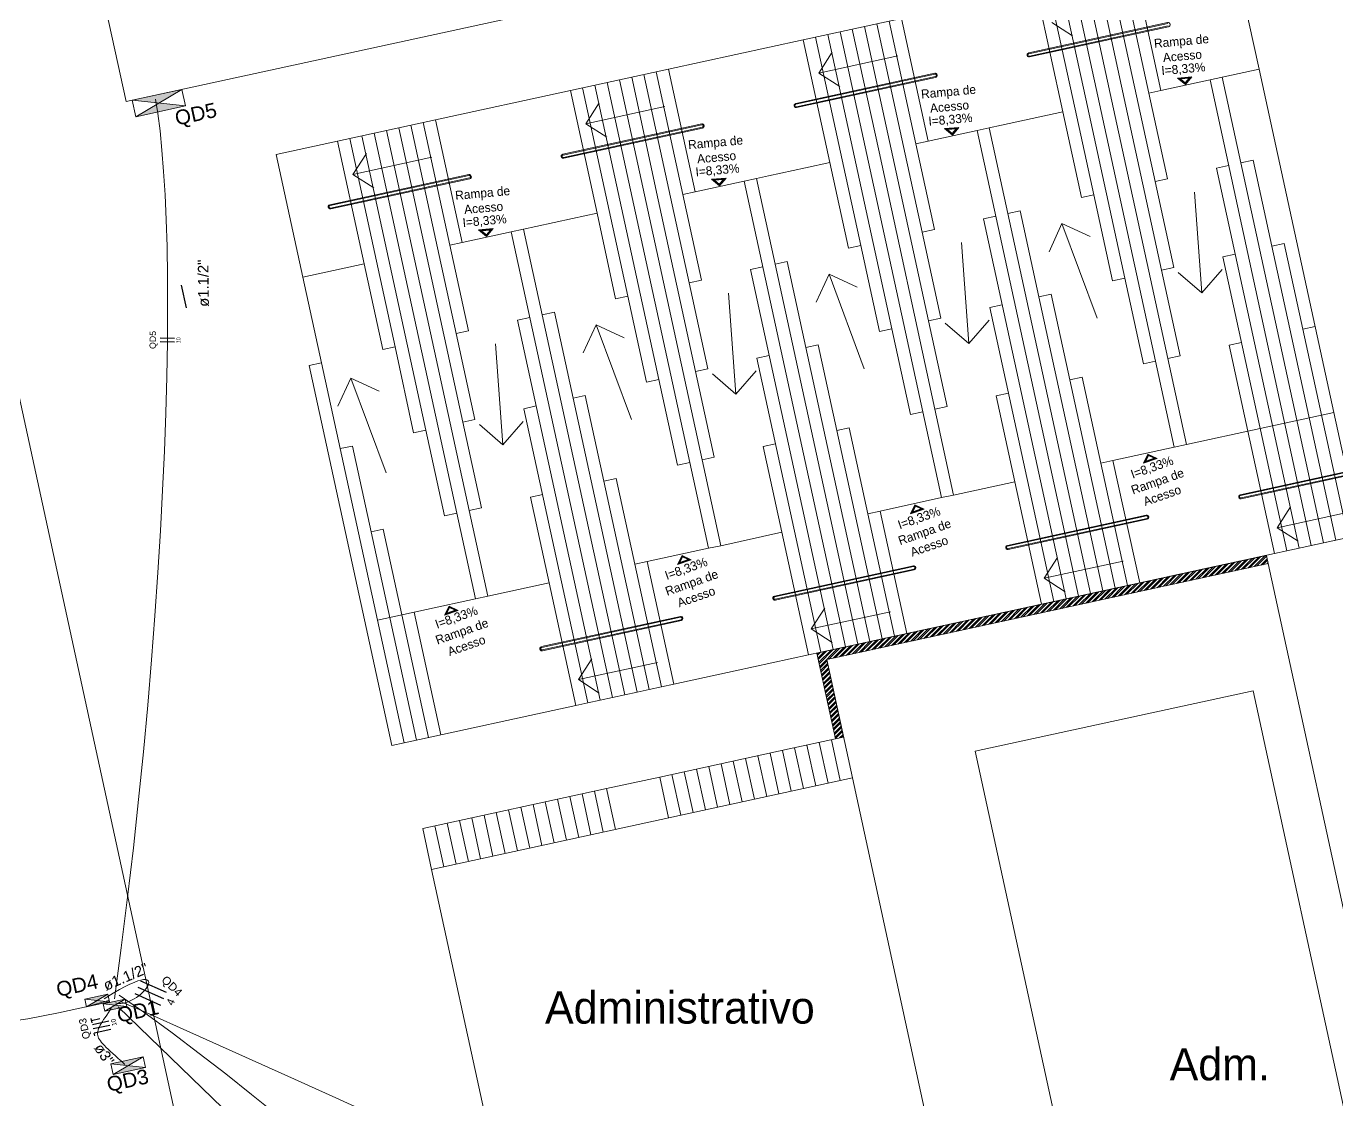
# Model space of a CAD drawing. Header units: millimetres. Extents: x -395 to 1008, y 9 to 692.
# Drawn here: x -319.31 to -287.98, y 50.91 to 76.58 of the extents above; entities that cross this region are included whole.
import ezdxf

# ---------------------------------------------------------------- set-up
doc = ezdxf.new("R2010")
doc.units = ezdxf.units.MM
doc.header["$LTSCALE"] = 0.1
doc.header["$MEASUREMENT"] = 0
doc.layers.get('0').update_dxf_attribs({"color": 5})
for name, color, linetype, lineweight in [('.10 ultra fina', 240, 'Continuous', 5), ('.15', 150, 'Continuous', 15), ('.20', 130, 'Continuous', 5), ('.25', 70, 'Continuous', 5), ('.40 Interno parede', 27, 'Continuous', 5)]:
    doc.layers.add(name, color=color, linetype=linetype, lineweight=lineweight)
doc.styles.add('Arial', font='arial.ttf')
doc.styles.add('Texto Wilian', font='himalaya.ttf')

# ---------------------------------------------------------------- blocks, each defined once
blk = doc.blocks.new('etwew')
at = {"layer": '.10 ultra fina', "lineweight": 5}
h = blk.add_hatch(color=240, dxfattribs=at)
h.dxf.hatch_style = 1
h.paths.add_polyline_path([(401.414, 135.426), (401.759, 135.457), (401.602, 135.269)])
h.paths.add_polyline_path([(401.483, 135.404), (401.598, 135.308), (401.695, 135.423)], flags=16)
h = blk.add_hatch(color=240, dxfattribs=at)
h.dxf.hatch_style = 1
h.paths.add_polyline_path([(395.844, 134.215), (396.189, 134.246), (396.032, 134.058)])
h.paths.add_polyline_path([(395.913, 134.193), (396.028, 134.097), (396.125, 134.212)], flags=16)
h = blk.add_hatch(color=240, dxfattribs=at)
h.dxf.hatch_style = 1
h.paths.add_polyline_path([(390.274, 133.004), (390.619, 133.035), (390.462, 132.847)])
h.paths.add_polyline_path([(390.343, 132.982), (390.459, 132.886), (390.555, 133.001)], flags=16)
h = blk.add_hatch(color=240, dxfattribs=at)
h.dxf.hatch_style = 1
h.paths.add_polyline_path([(384.704, 131.792), (385.049, 131.824), (384.892, 131.636)])
h.paths.add_polyline_path([(384.773, 131.771), (384.889, 131.674), (384.985, 131.79)], flags=16)
h = blk.add_hatch(color=240, dxfattribs=at)
h.dxf.hatch_style = 1
h.paths.add_polyline_path([(400.601, 126.213), (400.928, 126.328), (400.707, 126.434)])
h.paths.add_polyline_path([(400.655, 126.261), (400.72, 126.397), (400.856, 126.332)], flags=16)
h = blk.add_hatch(color=240, dxfattribs=at)
h.dxf.hatch_style = 1
h.paths.add_polyline_path([(395.031, 125.002), (395.358, 125.117), (395.137, 125.222)])
h.paths.add_polyline_path([(395.085, 125.05), (395.15, 125.186), (395.286, 125.12)], flags=16)
h = blk.add_hatch(color=240, dxfattribs=at)
h.dxf.hatch_style = 1
h.paths.add_polyline_path([(389.461, 123.79), (389.788, 123.905), (389.567, 124.011)])
h.paths.add_polyline_path([(389.515, 123.839), (389.58, 123.974), (389.716, 123.909)], flags=16)
h = blk.add_hatch(color=240, dxfattribs=at)
h.dxf.hatch_style = 1
h.paths.add_polyline_path([(383.891, 122.579), (384.218, 122.694), (383.997, 122.8)])
h.paths.add_polyline_path([(383.945, 122.628), (384.01, 122.763), (384.146, 122.698)], flags=16)
at = {"layer": '.10 ultra fina', "color": 240, "lineweight": 5}
for p, q in [((376.274, 134.865), (370.473, 161.542)), ((379.549, 100.978), (369.114, 148.966)), ((402.727, 138.57), (403.364, 135.639)), ((399.795, 137.933), (400.433, 135.001)), ((400.089, 137.997), (400.726, 135.065)), ((400.382, 138.06), (401.019, 135.129)), ((389.856, 137.818), (376.274, 134.865)), ((398.33, 137.614), (398.967, 134.683)), ((398.623, 137.678), (399.26, 134.746)), ((398.916, 137.742), (399.553, 134.81)), ((399.209, 137.805), (399.847, 134.874)), ((399.502, 137.869), (400.14, 134.938)), ((398.037, 137.55), (398.674, 134.619)), ((392.467, 136.339), (394.812, 136.849)), ((393.932, 136.658), (394.57, 133.726)), ((394.226, 136.722), (394.863, 133.79)), ((394.519, 136.785), (395.156, 133.854)), ((394.812, 136.849), (395.449, 133.918)), ((401.178, 136.75), (397.856, 136.027)), ((401.183, 136.73), (397.86, 136.008)), ((397.873, 135.949), (401.195, 136.671)), ((397.877, 135.929), (401.2, 136.652)), ((398.408, 136.754), (398.907, 136.433)), ((389.242, 135.638), (392.467, 136.339)), ((392.467, 136.339), (393.104, 133.408)), ((392.76, 136.403), (393.397, 133.471)), ((393.053, 136.467), (393.69, 133.535)), ((393.346, 136.53), (393.984, 133.599)), ((393.639, 136.594), (394.277, 133.663)), ((392.838, 135.543), (393.159, 136.042)), ((394.728, 135.954), (392.838, 135.543)), ((386.897, 135.128), (389.242, 135.638)), ((388.069, 135.383), (388.707, 132.452)), ((388.363, 135.447), (389, 132.515)), ((388.656, 135.511), (389.293, 132.579)), ((388.949, 135.574), (389.586, 132.643)), ((389.242, 135.638), (389.879, 132.707)), ((395.609, 135.539), (392.286, 134.816)), ((395.613, 135.519), (392.29, 134.797)), ((392.303, 134.738), (395.626, 135.46)), ((392.307, 134.718), (395.63, 135.441)), ((392.838, 135.543), (393.337, 135.222)), ((403.364, 135.639), (401.019, 135.129)), ((401.414, 135.426), (401.759, 135.457)), ((401.602, 135.269), (401.414, 135.426)), ((401.483, 135.404), (401.695, 135.423)), ((401.598, 135.308), (401.483, 135.404)), ((401.695, 135.423), (401.598, 135.308)), ((401.759, 135.457), (401.602, 135.269)), ((402.192, 135.384), (402.485, 135.447)), ((404.614, 124.244), (402.192, 135.384)), ((402.931, 133.395), (402.485, 135.447)), ((405.149, 127.431), (403.364, 135.639)), ((383.672, 134.427), (386.897, 135.128)), ((386.897, 135.128), (387.534, 132.197)), ((387.19, 135.192), (387.827, 132.26)), ((387.483, 135.256), (388.121, 132.324)), ((387.776, 135.319), (388.414, 132.388)), ((400.726, 135.065), (401.019, 135.129)), ((387.268, 134.332), (387.589, 134.831)), ((400.892, 128.654), (399.553, 134.81)), ((401.185, 128.718), (399.847, 134.874)), ((401.032, 130.833), (400.14, 134.938)), ((400.879, 132.949), (400.433, 135.001)), ((401.172, 133.013), (400.726, 135.065)), ((389.158, 134.743), (387.268, 134.332)), ((397.208, 134.3), (398.674, 134.619)), ((399.12, 132.567), (398.674, 134.619)), ((399.413, 132.631), (398.967, 134.683)), ((400.153, 130.642), (399.26, 134.746)), ((381.327, 133.917), (383.672, 134.427)), ((382.5, 134.172), (383.137, 131.24)), ((382.793, 134.236), (383.43, 131.304)), ((383.086, 134.299), (383.723, 131.368)), ((383.379, 134.363), (384.016, 131.432)), ((383.672, 134.427), (384.31, 131.495)), ((390.039, 134.327), (386.716, 133.605)), ((390.043, 134.308), (386.721, 133.585)), ((386.733, 133.527), (390.056, 134.249)), ((386.738, 133.507), (390.06, 134.23)), ((387.268, 134.332), (387.767, 134.011)), ((396.622, 134.173), (395.449, 133.918)), ((395.844, 134.215), (396.189, 134.246)), ((396.032, 134.058), (395.844, 134.215)), ((395.913, 134.193), (396.125, 134.212)), ((396.028, 134.097), (395.913, 134.193)), ((396.125, 134.212), (396.028, 134.097)), ((396.189, 134.246), (396.032, 134.058)), ((396.622, 134.173), (396.915, 134.236)), ((399.044, 123.033), (396.622, 134.173)), ((396.915, 134.236), (397.208, 134.3)), ((397.361, 132.184), (396.915, 134.236)), ((379.861, 133.598), (381.327, 133.917)), ((381.327, 133.917), (381.964, 130.985)), ((381.62, 133.981), (382.258, 131.049)), ((381.913, 134.044), (382.551, 131.113)), ((382.206, 134.108), (382.844, 131.177)), ((395.156, 133.854), (395.449, 133.918)), ((395.602, 131.802), (395.156, 133.854)), ((379.861, 133.598), (380.499, 130.667)), ((381.698, 133.121), (382.019, 133.62)), ((383.588, 133.532), (381.698, 133.121)), ((394.583, 129.431), (393.69, 133.535)), ((395.322, 127.443), (393.984, 133.599)), ((395.615, 127.507), (394.277, 133.663)), ((395.462, 129.622), (394.57, 133.726)), ((395.309, 131.738), (394.863, 133.79)), ((391.638, 133.089), (392.518, 133.28)), ((392.518, 133.28), (393.104, 133.408)), ((393.55, 131.356), (393.104, 133.408)), ((393.843, 131.419), (393.397, 133.471)), ((402.345, 133.268), (402.638, 133.332)), ((404.321, 124.18), (402.345, 133.268)), ((403.224, 133.459), (402.931, 133.395)), ((404.907, 124.308), (402.931, 133.395)), ((403.67, 131.407), (403.224, 133.459)), ((384.469, 133.116), (381.147, 132.394)), ((384.473, 133.097), (381.151, 132.374)), ((381.164, 132.316), (384.486, 133.038)), ((381.168, 132.296), (384.49, 133.019)), ((381.698, 133.121), (382.197, 132.8)), ((391.052, 132.962), (389.879, 132.707)), ((390.274, 133.004), (390.619, 133.035)), ((390.462, 132.847), (390.274, 133.004)), ((390.343, 132.982), (390.555, 133.001)), ((390.459, 132.886), (390.343, 132.982)), ((390.555, 133.001), (390.459, 132.886)), ((390.619, 133.035), (390.462, 132.847)), ((391.052, 132.962), (391.345, 133.025)), ((393.474, 121.822), (391.052, 132.962)), ((391.345, 133.025), (391.638, 133.089)), ((391.791, 130.973), (391.345, 133.025)), ((400.879, 132.949), (401.172, 133.013)), ((401.325, 130.897), (400.879, 132.949)), ((389.739, 130.527), (389.293, 132.579)), ((389.586, 132.643), (389.879, 132.707)), ((390.033, 130.591), (389.586, 132.643)), ((399.12, 132.567), (399.413, 132.631)), ((399.86, 130.578), (399.413, 132.631)), ((401.819, 132.7), (401.993, 130.289)), ((388.274, 130.208), (387.827, 132.26)), ((389.013, 128.22), (388.121, 132.324)), ((389.752, 126.232), (388.414, 132.388)), ((390.045, 126.295), (388.707, 132.452)), ((389.892, 128.411), (389, 132.515)), ((397.654, 132.248), (397.361, 132.184)), ((398.101, 130.196), (397.654, 132.248)), ((386.069, 131.878), (386.948, 132.069)), ((386.948, 132.069), (387.534, 132.197)), ((387.98, 130.145), (387.534, 132.197)), ((396.775, 132.057), (397.068, 132.121)), ((398.751, 122.969), (396.775, 132.057)), ((399.337, 123.097), (397.361, 132.184)), ((398.652, 131.947), (398.343, 131.273)), ((399.495, 129.681), (398.652, 131.947)), ((398.652, 131.947), (399.326, 131.638)), ((384.31, 131.495), (385.482, 131.75)), ((384.704, 131.792), (385.049, 131.824)), ((384.892, 131.636), (384.704, 131.792)), ((384.773, 131.771), (384.985, 131.79)), ((384.889, 131.674), (384.773, 131.771)), ((384.985, 131.79), (384.889, 131.674)), ((385.049, 131.824), (384.892, 131.636)), ((385.482, 131.75), (385.775, 131.814)), ((387.904, 120.611), (385.482, 131.75)), ((385.775, 131.814), (386.069, 131.878)), ((386.222, 129.762), (385.775, 131.814)), ((395.309, 131.738), (395.602, 131.802)), ((395.755, 129.686), (395.309, 131.738)), ((384.17, 129.316), (383.723, 131.368)), ((384.016, 131.432), (384.31, 131.495)), ((384.463, 129.38), (384.016, 131.432)), ((393.55, 131.356), (393.843, 131.419)), ((394.29, 129.367), (393.843, 131.419)), ((396.249, 131.489), (396.423, 129.078)), ((403.67, 131.407), (403.964, 131.471)), ((405.2, 124.372), (403.67, 131.407)), ((404.41, 129.419), (403.964, 131.471)), ((382.704, 128.997), (382.258, 131.049)), ((383.443, 127.009), (382.551, 131.113)), ((384.182, 125.021), (382.844, 131.177)), ((384.476, 125.084), (383.137, 131.24)), ((384.323, 127.2), (383.43, 131.304)), ((392.085, 131.037), (391.791, 130.973)), ((392.531, 128.985), (392.085, 131.037)), ((402.498, 131.152), (402.791, 131.216)), ((404.028, 124.117), (402.498, 131.152)), ((380.499, 130.667), (381.964, 130.985)), ((382.411, 128.933), (381.964, 130.985)), ((391.205, 130.846), (391.498, 130.909)), ((393.181, 121.758), (391.205, 130.846)), ((393.767, 121.886), (391.791, 130.973)), ((393.082, 130.736), (392.773, 130.062)), ((393.925, 128.47), (393.082, 130.736)), ((393.082, 130.736), (393.756, 130.427)), ((401.032, 130.833), (401.325, 130.897)), ((401.478, 128.781), (401.032, 130.833)), ((401.993, 130.289), (401.432, 130.774)), ((401.993, 130.289), (402.479, 130.85)), ((380.945, 128.615), (380.499, 130.667)), ((389.739, 130.527), (390.033, 130.591)), ((390.186, 128.475), (389.739, 130.527)), ((399.86, 130.578), (400.153, 130.642)), ((400.599, 128.59), (400.153, 130.642)), ((387.98, 130.145), (388.274, 130.208)), ((388.72, 128.156), (388.274, 130.208)), ((390.679, 130.278), (390.854, 127.866)), ((398.101, 130.196), (398.394, 130.26)), ((399.63, 123.16), (398.101, 130.196)), ((398.84, 128.208), (398.394, 130.26)), ((386.515, 129.826), (386.222, 129.762)), ((388.198, 120.674), (386.222, 129.762)), ((386.961, 127.774), (386.515, 129.826)), ((396.928, 129.941), (397.221, 130.005)), ((398.458, 122.905), (396.928, 129.941)), ((385.635, 129.635), (385.928, 129.698)), ((387.611, 120.547), (385.635, 129.635)), ((387.512, 129.525), (387.203, 128.851)), ((388.355, 127.259), (387.512, 129.525)), ((387.512, 129.525), (388.187, 129.216)), ((394.29, 129.367), (394.583, 129.431)), ((395.029, 127.379), (394.583, 129.431)), ((395.462, 129.622), (395.755, 129.686)), ((395.908, 127.57), (395.462, 129.622)), ((396.423, 129.078), (395.863, 129.563)), ((396.423, 129.078), (396.909, 129.639)), ((404.41, 129.419), (404.703, 129.483)), ((384.463, 129.38), (384.17, 129.316)), ((384.616, 127.264), (384.17, 129.316)), ((405.493, 124.435), (404.41, 129.419)), ((382.411, 128.933), (382.704, 128.997)), ((383.15, 126.945), (382.704, 128.997)), ((385.109, 129.067), (385.284, 126.655)), ((392.531, 128.985), (392.824, 129.049)), ((394.061, 121.949), (392.531, 128.985)), ((393.27, 126.997), (392.824, 129.049)), ((402.651, 129.036), (402.944, 129.1)), ((403.097, 126.984), (402.651, 129.036)), ((380.945, 128.615), (380.652, 128.551)), ((380.652, 128.551), (382.628, 119.463)), ((381.391, 126.563), (380.945, 128.615)), ((391.358, 128.73), (391.651, 128.794)), ((392.888, 121.694), (391.358, 128.73)), ((400.599, 128.59), (400.892, 128.654)), ((401.338, 126.602), (400.892, 128.654)), ((401.185, 128.718), (401.478, 128.781)), ((401.631, 126.666), (401.185, 128.718)), ((381.649, 128.25), (381.34, 127.576)), ((382.492, 125.984), (381.649, 128.25)), ((381.649, 128.25), (382.324, 127.941)), ((388.72, 128.156), (389.013, 128.22)), ((389.459, 126.168), (389.013, 128.22)), ((389.892, 128.411), (390.186, 128.475)), ((390.339, 126.359), (389.892, 128.411)), ((390.854, 127.866), (390.293, 128.352)), ((390.854, 127.866), (391.339, 128.427)), ((398.84, 128.208), (399.133, 128.271)), ((399.924, 123.224), (398.84, 128.208)), ((399.579, 126.219), (399.133, 128.271)), ((397.081, 127.825), (397.374, 127.889)), ((385.788, 127.519), (386.081, 127.583)), ((386.961, 127.774), (387.254, 127.838)), ((388.491, 120.738), (386.961, 127.774)), ((387.7, 125.785), (387.254, 127.838)), ((395.615, 127.507), (395.908, 127.57)), ((397.527, 125.773), (397.081, 127.825)), ((384.616, 127.264), (384.323, 127.2)), ((387.318, 120.483), (385.788, 127.519)), ((395.029, 127.379), (395.322, 127.443)), ((395.768, 125.391), (395.322, 127.443)), ((396.062, 125.454), (395.615, 127.507)), ((405.149, 127.431), (401.631, 126.666)), ((405.787, 124.499), (405.149, 127.431)), ((383.15, 126.945), (383.443, 127.009)), ((383.889, 124.957), (383.443, 127.009)), ((384.769, 125.148), (384.323, 127.2)), ((385.284, 126.655), (384.723, 127.141)), ((385.284, 126.655), (385.769, 127.216)), ((393.27, 126.997), (393.563, 127.06)), ((394.354, 122.013), (393.27, 126.997)), ((394.009, 125.008), (393.563, 127.06)), ((403.735, 124.053), (403.097, 126.984)), ((381.391, 126.563), (381.684, 126.626)), ((382.13, 124.574), (381.684, 126.626)), ((391.511, 126.614), (391.804, 126.678)), ((391.957, 124.562), (391.511, 126.614)), ((401.631, 126.666), (401.338, 126.602)), ((382.921, 119.527), (381.391, 126.563)), ((390.045, 126.295), (390.339, 126.359)), ((390.492, 124.243), (390.045, 126.295)), ((399.872, 126.283), (401.338, 126.602)), ((400.707, 126.434), (400.601, 126.213)), ((400.601, 126.213), (400.928, 126.328)), ((400.72, 126.397), (400.655, 126.261)), ((400.655, 126.261), (400.856, 126.332)), ((400.928, 126.328), (400.707, 126.434)), ((400.856, 126.332), (400.72, 126.397)), ((389.459, 126.168), (389.752, 126.232)), ((390.199, 124.18), (389.752, 126.232)), ((399.872, 126.283), (399.579, 126.219)), ((400.217, 123.288), (399.579, 126.219)), ((399.872, 126.283), (400.51, 123.352)), ((405.869, 126.104), (402.917, 125.461)), ((405.873, 126.085), (402.921, 125.442)), ((402.934, 125.383), (405.886, 126.026)), ((402.938, 125.363), (405.89, 126.006)), ((387.7, 125.785), (387.993, 125.849)), ((388.784, 120.802), (387.7, 125.785)), ((388.44, 123.797), (387.993, 125.849)), ((397.527, 125.773), (396.062, 125.454)), ((398.165, 122.842), (397.527, 125.773)), ((385.941, 125.403), (386.235, 125.467)), ((386.388, 123.351), (385.941, 125.403)), ((394.303, 125.072), (395.768, 125.391)), ((396.062, 125.454), (395.768, 125.391)), ((384.769, 125.148), (384.476, 125.084)), ((384.922, 123.032), (384.476, 125.084)), ((394.303, 125.072), (394.009, 125.008)), ((394.94, 122.141), (394.303, 125.072)), ((395.137, 125.222), (395.031, 125.002)), ((395.031, 125.002), (395.358, 125.117)), ((395.15, 125.186), (395.085, 125.05)), ((395.085, 125.05), (395.286, 125.12)), ((395.358, 125.117), (395.137, 125.222)), ((395.286, 125.12), (395.15, 125.186)), ((403.798, 124.673), (404.118, 125.173)), ((405.688, 125.085), (403.798, 124.673)), ((383.889, 124.957), (384.182, 125.021)), ((384.629, 122.969), (384.182, 125.021)), ((394.647, 122.077), (394.009, 125.008)), ((400.669, 124.973), (397.347, 124.25)), ((400.673, 124.953), (397.351, 124.231)), ((397.364, 124.172), (400.686, 124.894)), ((397.368, 124.152), (400.69, 124.875)), ((382.13, 124.574), (382.424, 124.638)), ((383.214, 119.591), (382.13, 124.574)), ((382.87, 122.586), (382.424, 124.638)), ((391.957, 124.562), (390.492, 124.243)), ((392.595, 121.631), (391.957, 124.562)), ((405.787, 124.499), (401.976, 123.67)), ((403.798, 124.673), (404.297, 124.353)), ((405.493, 124.435), (405.2, 124.372)), ((388.733, 123.861), (390.199, 124.18)), ((390.492, 124.243), (390.199, 124.18)), ((404.028, 124.117), (403.735, 124.053)), ((404.321, 124.18), (404.028, 124.117)), ((404.614, 124.244), (404.321, 124.18)), ((404.907, 124.308), (404.614, 124.244)), ((405.2, 124.372), (404.907, 124.308)), ((388.733, 123.861), (388.44, 123.797)), ((389.077, 120.866), (388.44, 123.797)), ((388.733, 123.861), (389.37, 120.929)), ((389.567, 124.011), (389.461, 123.79)), ((389.461, 123.79), (389.788, 123.905)), ((389.58, 123.974), (389.515, 123.839)), ((389.515, 123.839), (389.716, 123.909)), ((389.788, 123.905), (389.567, 124.011)), ((389.716, 123.909), (389.58, 123.974)), ((392.79, 121.673), (403.539, 124.01)), ((403.582, 123.815), (393.028, 121.52)), ((403.582, 123.815), (393.028, 121.52)), ((398.228, 123.462), (398.549, 123.961)), ((400.118, 123.873), (398.228, 123.462)), ((402.319, 123.54), (402.581, 123.802)), ((402.371, 123.552), (402.633, 123.813)), ((402.474, 123.574), (402.736, 123.836)), ((402.526, 123.585), (402.787, 123.847)), ((402.629, 123.608), (402.891, 123.869)), ((402.681, 123.619), (402.942, 123.881)), ((402.784, 123.641), (403.046, 123.903)), ((402.836, 123.653), (403.097, 123.914)), ((402.939, 123.675), (403.201, 123.937)), ((402.991, 123.686), (403.252, 123.948)), ((403.094, 123.709), (403.356, 123.97)), ((403.146, 123.72), (403.407, 123.982)), ((403.249, 123.743), (403.51, 124.004)), ((403.301, 123.754), (403.542, 123.996)), ((403.404, 123.776), (403.557, 123.929)), ((403.455, 123.787), (403.564, 123.896)), ((403.539, 124.01), (403.582, 123.815)), ((403.559, 123.81), (403.578, 123.83)), ((408.118, 102.955), (403.582, 123.815)), ((395.099, 123.761), (391.777, 123.039)), ((395.104, 123.742), (391.781, 123.019)), ((391.794, 122.961), (395.116, 123.683)), ((391.798, 122.941), (395.121, 123.664)), ((400.51, 123.352), (401.976, 123.67)), ((400.822, 123.215), (401.083, 123.476)), ((400.925, 123.237), (401.187, 123.499)), ((400.977, 123.248), (401.238, 123.51)), ((401.08, 123.271), (401.342, 123.532)), ((401.132, 123.282), (401.393, 123.544)), ((401.235, 123.305), (401.497, 123.566)), ((401.287, 123.316), (401.548, 123.577)), ((401.39, 123.338), (401.651, 123.6)), ((401.442, 123.35), (401.703, 123.611)), ((401.545, 123.372), (401.806, 123.634)), ((401.596, 123.383), (401.858, 123.645)), ((401.7, 123.406), (401.961, 123.667)), ((401.751, 123.417), (402.013, 123.678)), ((401.855, 123.439), (402.116, 123.701)), ((401.906, 123.451), (402.168, 123.712)), ((402.01, 123.473), (402.271, 123.735)), ((402.061, 123.484), (402.323, 123.746)), ((402.164, 123.507), (402.426, 123.768)), ((402.216, 123.518), (402.478, 123.78)), ((386.388, 123.351), (384.922, 123.032)), ((387.025, 120.419), (386.388, 123.351)), ((398.228, 123.462), (398.727, 123.141)), ((399.63, 123.16), (399.337, 123.097)), ((399.376, 122.9), (399.637, 123.162)), ((399.428, 122.912), (399.689, 123.173)), ((399.531, 122.934), (399.792, 123.196)), ((399.582, 122.945), (399.844, 123.207)), ((399.924, 123.224), (399.63, 123.16)), ((399.686, 122.968), (399.947, 123.229)), ((399.737, 122.979), (399.999, 123.241)), ((399.841, 123.001), (400.102, 123.263)), ((399.892, 123.013), (400.154, 123.274)), ((400.217, 123.288), (399.924, 123.224)), ((399.996, 123.035), (400.257, 123.297)), ((400.047, 123.046), (400.309, 123.308)), ((400.151, 123.069), (400.412, 123.33)), ((400.202, 123.08), (400.464, 123.342)), ((400.51, 123.352), (400.217, 123.288)), ((400.305, 123.103), (400.567, 123.364)), ((400.357, 123.114), (400.619, 123.375)), ((400.46, 123.136), (400.722, 123.398)), ((400.512, 123.147), (400.774, 123.409)), ((400.615, 123.17), (400.877, 123.431)), ((400.667, 123.181), (400.928, 123.443)), ((400.77, 123.204), (401.032, 123.465)), ((382.284, 122.459), (384.629, 122.969)), ((384.922, 123.032), (384.629, 122.969)), ((397.982, 122.597), (398.243, 122.859)), ((398.033, 122.608), (398.295, 122.87)), ((398.137, 122.631), (398.398, 122.892)), ((398.458, 122.905), (398.165, 122.842)), ((398.188, 122.642), (398.45, 122.904)), ((398.291, 122.665), (398.553, 122.926)), ((398.343, 122.676), (398.605, 122.937)), ((398.446, 122.698), (398.708, 122.96)), ((398.751, 122.969), (398.458, 122.905)), ((398.498, 122.71), (398.76, 122.971)), ((398.601, 122.732), (398.863, 122.994)), ((398.653, 122.743), (398.915, 123.005)), ((399.044, 123.033), (398.751, 122.969)), ((398.756, 122.766), (399.018, 123.027)), ((398.808, 122.777), (399.069, 123.038)), ((398.911, 122.799), (399.173, 123.061)), ((398.963, 122.811), (399.224, 123.072)), ((399.337, 123.097), (399.044, 123.033)), ((399.066, 122.833), (399.328, 123.095)), ((399.118, 122.844), (399.379, 123.106)), ((399.221, 122.867), (399.483, 123.128)), ((399.273, 122.878), (399.534, 123.139)), ((383.507, 119.655), (382.87, 122.586)), ((383.8, 119.718), (383.163, 122.65)), ((383.997, 122.8), (383.891, 122.579)), ((383.891, 122.579), (384.218, 122.694)), ((384.01, 122.763), (383.945, 122.628)), ((383.945, 122.628), (384.146, 122.698)), ((384.218, 122.694), (383.997, 122.8)), ((384.146, 122.698), (384.01, 122.763)), ((389.529, 122.55), (386.207, 121.828)), ((392.658, 122.251), (392.979, 122.75)), ((394.548, 122.662), (392.658, 122.251)), ((398.165, 122.842), (396.406, 122.459)), ((396.484, 122.272), (396.746, 122.533)), ((396.587, 122.294), (396.849, 122.556)), ((396.639, 122.305), (396.901, 122.567)), ((396.742, 122.328), (397.004, 122.589)), ((396.794, 122.339), (397.055, 122.601)), ((396.897, 122.361), (397.159, 122.623)), ((396.949, 122.373), (397.21, 122.634)), ((397.052, 122.395), (397.314, 122.657)), ((397.104, 122.406), (397.365, 122.668)), ((397.207, 122.429), (397.469, 122.69)), ((397.259, 122.44), (397.52, 122.702)), ((397.362, 122.462), (397.624, 122.724)), ((397.414, 122.474), (397.675, 122.735)), ((397.517, 122.496), (397.778, 122.758)), ((397.569, 122.507), (397.83, 122.769)), ((397.672, 122.53), (397.933, 122.791)), ((397.723, 122.541), (397.985, 122.803)), ((397.827, 122.564), (398.088, 122.825)), ((397.878, 122.575), (398.14, 122.836)), ((389.534, 122.531), (386.211, 121.808)), ((386.224, 121.75), (389.546, 122.472)), ((386.228, 121.73), (389.551, 122.453)), ((392.658, 122.251), (393.157, 121.93)), ((394.94, 122.141), (396.406, 122.459)), ((395.038, 121.957), (395.3, 122.219)), ((395.09, 121.968), (395.351, 122.23)), ((395.193, 121.991), (395.455, 122.252)), ((395.245, 122.002), (395.506, 122.264)), ((395.348, 122.025), (395.61, 122.286)), ((395.4, 122.036), (395.661, 122.297)), ((395.503, 122.058), (395.764, 122.32)), ((395.555, 122.069), (395.816, 122.331)), ((395.658, 122.092), (395.919, 122.353)), ((395.709, 122.103), (395.971, 122.365)), ((395.813, 122.126), (396.074, 122.387)), ((395.864, 122.137), (396.126, 122.398)), ((395.968, 122.159), (396.229, 122.421)), ((396.019, 122.171), (396.281, 122.432)), ((396.123, 122.193), (396.384, 122.455)), ((396.174, 122.204), (396.436, 122.466)), ((396.278, 122.227), (396.539, 122.488)), ((396.329, 122.238), (396.591, 122.499)), ((396.432, 122.26), (396.694, 122.522)), ((393.644, 121.654), (393.905, 121.916)), ((393.696, 121.665), (393.957, 121.927)), ((394.061, 121.949), (393.767, 121.886)), ((393.799, 121.688), (394.06, 121.949)), ((393.85, 121.699), (394.112, 121.96)), ((393.954, 121.721), (394.215, 121.983)), ((394.005, 121.733), (394.267, 121.994)), ((394.354, 122.013), (394.061, 121.949)), ((394.109, 121.755), (394.37, 122.017)), ((394.16, 121.766), (394.422, 122.028)), ((394.264, 121.789), (394.525, 122.05)), ((394.315, 121.8), (394.577, 122.062)), ((394.647, 122.077), (394.354, 122.013)), ((394.418, 121.822), (394.68, 122.084)), ((394.47, 121.834), (394.732, 122.095)), ((394.573, 121.856), (394.835, 122.118)), ((394.625, 121.867), (394.887, 122.129)), ((394.94, 122.141), (394.647, 122.077)), ((394.728, 121.89), (394.99, 122.151)), ((394.78, 121.901), (395.042, 122.163)), ((394.883, 121.924), (395.145, 122.185)), ((394.935, 121.935), (395.196, 122.196)), ((392.595, 121.631), (390.836, 121.248)), ((392.888, 121.694), (392.595, 121.631)), ((393.236, 119.623), (392.79, 121.673)), ((392.795, 121.653), (392.821, 121.68)), ((392.802, 121.62), (392.873, 121.691)), ((392.816, 121.554), (392.976, 121.713)), ((392.823, 121.521), (393.028, 121.725)), ((392.838, 121.454), (393.131, 121.747)), ((392.845, 121.421), (393.182, 121.758)), ((392.86, 121.355), (393.286, 121.781)), ((393.181, 121.758), (392.888, 121.694)), ((393.076, 121.531), (393.337, 121.792)), ((393.179, 121.553), (393.441, 121.815)), ((393.474, 121.822), (393.181, 121.758)), ((393.231, 121.564), (393.492, 121.826)), ((393.334, 121.587), (393.596, 121.848)), ((393.386, 121.598), (393.647, 121.859)), ((393.767, 121.886), (393.474, 121.822)), ((393.489, 121.62), (393.751, 121.882)), ((393.541, 121.632), (393.802, 121.893)), ((387.088, 121.04), (387.409, 121.539)), ((388.978, 121.451), (387.088, 121.04)), ((392.867, 121.321), (393.035, 121.49)), ((392.881, 121.255), (393.049, 121.423)), ((392.888, 121.222), (393.057, 121.39)), ((392.903, 121.155), (393.071, 121.324)), ((392.91, 121.122), (393.078, 121.29)), ((393.028, 121.52), (393.644, 118.689)), ((393.028, 121.52), (393.431, 119.666)), ((387.088, 121.04), (387.587, 120.719)), ((389.37, 120.929), (390.836, 121.248)), ((392.925, 121.056), (393.093, 121.224)), ((392.932, 121.023), (393.1, 121.191)), ((392.946, 120.956), (393.114, 121.124)), ((392.953, 120.923), (393.122, 121.091)), ((392.968, 120.857), (393.136, 121.025)), ((392.975, 120.824), (393.143, 120.992)), ((388.198, 120.674), (387.904, 120.611)), ((388.491, 120.738), (388.198, 120.674)), ((388.784, 120.802), (388.491, 120.738)), ((389.077, 120.866), (388.784, 120.802)), ((389.37, 120.929), (389.077, 120.866)), ((392.989, 120.757), (393.158, 120.925)), ((392.997, 120.724), (393.165, 120.892)), ((393.011, 120.658), (393.179, 120.826)), ((393.018, 120.624), (393.186, 120.792)), ((393.033, 120.558), (393.201, 120.726)), ((393.04, 120.525), (393.208, 120.693)), ((396.575, 119.326), (403.22, 120.771)), ((403.22, 120.771), (406.928, 103.719)), ((387.025, 120.419), (382.921, 119.527)), ((387.318, 120.483), (387.025, 120.419)), ((387.611, 120.547), (387.318, 120.483)), ((387.904, 120.611), (387.611, 120.547)), ((393.054, 120.458), (393.223, 120.627)), ((393.062, 120.425), (393.23, 120.593)), ((393.076, 120.359), (393.244, 120.527)), ((393.083, 120.326), (393.251, 120.494)), ((393.098, 120.259), (393.266, 120.427)), ((393.105, 120.226), (393.273, 120.394)), ((393.119, 120.16), (393.288, 120.328)), ((393.127, 120.126), (393.295, 120.295)), ((393.141, 120.06), (393.309, 120.228)), ((393.148, 120.027), (393.316, 120.195)), ((393.163, 119.96), (393.331, 120.129)), ((393.17, 119.927), (393.338, 120.095)), ((393.184, 119.861), (393.352, 120.029)), ((393.192, 119.828), (393.36, 119.996)), ((393.206, 119.761), (393.374, 119.929)), ((393.213, 119.728), (393.381, 119.896)), ((393.228, 119.662), (393.396, 119.83)), ((393.235, 119.629), (393.403, 119.797)), ((393.331, 119.644), (393.417, 119.73)), ((382.628, 119.463), (382.921, 119.527)), ((393.236, 119.623), (392.131, 119.383)), ((392.471, 118.434), (392.259, 119.411)), ((392.764, 118.497), (392.552, 119.475)), ((393.058, 118.561), (392.845, 119.538)), ((393.351, 118.625), (393.138, 119.602)), ((393.431, 119.666), (393.236, 119.623)), ((393.383, 119.655), (393.425, 119.697)), ((392.131, 119.383), (389.034, 118.71)), ((391.006, 118.115), (390.793, 119.092)), ((391.299, 118.179), (391.086, 119.156)), ((391.592, 118.242), (391.379, 119.22)), ((391.885, 118.306), (391.673, 119.283)), ((392.178, 118.37), (391.966, 119.347)), ((400.283, 102.275), (396.575, 119.326)), ((389.54, 117.796), (389.327, 118.773)), ((389.833, 117.86), (389.621, 118.837)), ((390.126, 117.924), (389.914, 118.901)), ((390.419, 117.987), (390.207, 118.965)), ((390.712, 118.051), (390.5, 119.028)), ((393.644, 118.689), (383.579, 116.5)), ((389.034, 118.71), (387.764, 118.433)), ((389.247, 117.733), (389.034, 118.71)), ((397.352, 101.637), (393.644, 118.689)), ((387.764, 118.433), (383.367, 117.477)), ((386.804, 117.201), (386.591, 118.178)), ((387.097, 117.265), (386.884, 118.242)), ((387.39, 117.329), (387.178, 118.306)), ((387.683, 117.393), (387.471, 118.37)), ((387.976, 117.456), (387.764, 118.433)), ((385.338, 116.883), (385.126, 117.86)), ((385.631, 116.946), (385.419, 117.924)), ((385.924, 117.01), (385.712, 117.987)), ((386.217, 117.074), (386.005, 118.051)), ((386.511, 117.138), (386.298, 118.115)), ((383.872, 116.564), (383.66, 117.541)), ((384.165, 116.628), (383.953, 117.605)), ((384.459, 116.691), (384.246, 117.669)), ((384.752, 116.755), (384.539, 117.732)), ((385.045, 116.819), (384.832, 117.796)), ((383.579, 116.5), (383.367, 117.477)), ((383.579, 116.5), (387.287, 99.449))]:
    blk.add_line(p, q, dxfattribs=at)
for centre, radius, start, end in [((401.189, 136.701), 0.05, 282.2676, 102.2676), ((397.867, 135.978), 0.05, 102.2676, 282.2676), ((397.867, 135.978), 0.03, 102.2676, 282.2676), ((395.619, 135.49), 0.05, 282.2676, 102.2676), ((395.619, 135.49), 0.03, 282.2676, 102.2676), ((392.297, 134.767), 0.05, 102.2676, 282.2676), ((392.297, 134.767), 0.03, 102.2676, 282.2676), ((390.049, 134.279), 0.05, 282.2676, 102.2676), ((390.049, 134.279), 0.03, 282.2676, 102.2676), ((386.727, 133.556), 0.05, 102.2676, 282.2676), ((386.727, 133.556), 0.03, 102.2676, 282.2676), ((384.48, 133.067), 0.05, 282.2676, 102.2676), ((384.48, 133.067), 0.03, 282.2676, 102.2676), ((381.157, 132.345), 0.05, 102.2676, 282.2676), ((381.157, 132.345), 0.03, 102.2676, 282.2676), ((402.927, 125.412), 0.05, 102.2676, 282.2676), ((402.927, 125.412), 0.03, 102.2676, 282.2676), ((400.68, 124.924), 0.05, 282.2676, 102.2676), ((400.68, 124.924), 0.03, 282.2676, 102.2676), ((397.357, 124.201), 0.05, 102.2676, 282.2676), ((397.357, 124.201), 0.03, 102.2676, 282.2676), ((395.11, 123.713), 0.05, 282.2676, 102.2676), ((395.11, 123.713), 0.03, 282.2676, 102.2676), ((391.788, 122.99), 0.05, 102.2676, 282.2676), ((391.788, 122.99), 0.03, 102.2676, 282.2676), ((389.54, 122.501), 0.05, 282.2676, 102.2676), ((389.54, 122.501), 0.03, 282.2676, 102.2676), ((386.218, 121.779), 0.05, 102.2676, 282.2676), ((386.218, 121.779), 0.03, 102.2676, 282.2676)]:
    blk.add_arc(centre, radius, start, end, dxfattribs=at)
at = {"layer": '.10 ultra fina', "color": 240, "lineweight": 5, "style": 'Texto Wilian'}
for s, rotation, p in [('Rampa de', 5.1426, (400.863, 136.145)), ('Acesso', 5.1426, (401.075, 135.807)), ('I=8,33%%%', 5.1426, (401.039, 135.495)), ('Rampa de', 5.1426, (395.293, 134.934)), ('Acesso', 5.1426, (395.506, 134.596)), ('I=8,33%%%', 5.1426, (395.469, 134.284)), ('Rampa de', 5.1426, (389.723, 133.722)), ('Acesso', 5.1426, (389.936, 133.385)), ('I=8,33%%%', 5.1426, (389.899, 133.073)), ('Rampa de', 5.1426, (384.153, 132.511)), ('Acesso', 5.1426, (384.366, 132.173)), ('I=8,33%%%', 5.1426, (384.33, 131.862)), ('I=8,33%%%', 19.3926, (400.342, 125.842)), ('Rampa de', 19.3926, (400.351, 125.463)), ('Acesso', 19.3926, (400.641, 125.188)), ('I=8,33%%%', 19.3926, (394.773, 124.631)), ('Rampa de', 19.3926, (394.782, 124.252)), ('Acesso', 19.3926, (395.071, 123.977)), ('I=8,33%%%', 19.3926, (389.203, 123.42)), ('Rampa de', 19.3926, (389.212, 123.041)), ('Acesso', 19.3926, (389.501, 122.766)), ('I=8,33%%%', 19.3926, (383.709, 122.255)), ('Rampa de', 19.3926, (383.718, 121.875)), ('Acesso', 19.3926, (384.007, 121.6))]:
    blk.add_text(s, height=0.2133, rotation=rotation, dxfattribs=at).set_placement(p)
for s, p in [('Administrativo ', (386.291, 112.814)), ('Adm.', (401.227, 111.458))]:
    blk.add_text(s, height=0.768, dxfattribs=at).set_placement(p)

msp = doc.modelspace()

# ---------------------------------------------------------------- hatches: boundary and pattern name
h = msp.add_hatch(color=256)
h.dxf.hatch_style = 1
h.paths.add_polyline_path([(-315.506, 74.673), (-316.144, 74.741), (-316.697, 74.414)])
h.paths.add_polyline_path([(-316.144, 74.741), (-315.592, 75.068), (-316.783, 74.809)])
h = msp.add_hatch(color=256)
h.dxf.hatch_style = 1
h.paths.add_polyline_path([(-317.364, 53.428), (-317.915, 53.309), (-317.619, 53.277)])
h.paths.add_polyline_path([(-317.619, 53.277), (-317.875, 53.126), (-317.324, 53.245)])
h.paths.add_polyline_path([(-316.95, 53.309), (-317.471, 53.196), (-317.192, 53.166)])
h.paths.add_polyline_path([(-317.192, 53.166), (-317.434, 53.023), (-317.434, 53.023), (-316.912, 53.136)])
h = msp.add_hatch(color=256)
h.dxf.hatch_style = 1
h.paths.add_polyline_path([(-316.515, 51.933), (-317.29, 51.764), (-316.875, 51.72)])
h.paths.add_polyline_path([(-316.875, 51.72), (-317.234, 51.507), (-316.46, 51.675)])

# ---------------------------------------------------------------- linework, layer by layer
at = {"layer": '.15', "color": 150, "lineweight": 15}
for p, q in [((-316.783, 74.809), (-315.592, 75.068)), ((-316.697, 74.414), (-315.592, 75.068)), ((-315.592, 75.068), (-315.506, 74.673)), ((-316.783, 74.809), (-316.697, 74.414)), ((-316.783, 74.809), (-315.506, 74.673)), ((-316.697, 74.414), (-315.506, 74.673)), ((-317.915, 53.309), (-317.364, 53.428)), ((-317.915, 53.309), (-317.875, 53.126)), ((-317.915, 53.309), (-317.324, 53.245)), ((-317.875, 53.126), (-317.364, 53.428)), ((-316.95, 53.309), (-317.471, 53.196)), ((-316.95, 53.309), (-317.434, 53.023)), ((-317.364, 53.428), (-317.324, 53.245)), ((-316.912, 53.136), (-316.95, 53.309)), ((-317.875, 53.126), (-317.324, 53.245)), ((-317.434, 53.023), (-317.471, 53.196)), ((-316.912, 53.136), (-317.471, 53.196)), ((-316.912, 53.136), (-317.434, 53.023)), ((-317.29, 51.764), (-316.515, 51.933)), ((-317.29, 51.764), (-317.234, 51.507)), ((-317.29, 51.764), (-316.46, 51.675)), ((-317.234, 51.507), (-316.515, 51.933)), ((-316.515, 51.933), (-316.46, 51.675)), ((-317.234, 51.507), (-316.46, 51.675))]:
    msp.add_line(p, q, dxfattribs=at)
at = {"layer": '.20', "color": 130, "lineweight": 20}
for points in [[(-315.941, 71.307), (-315.964, 71.948), (-315.992, 72.545), (-316.028, 73.1), (-316.069, 73.61), (-316.115, 74.074), (-316.167, 74.49), (-316.22, 74.83)], [(-317.202, 53.318), (-317.04, 54.543), (-316.89, 55.747), (-316.752, 56.93), (-316.626, 58.09), (-316.512, 59.227), (-316.409, 60.338), (-316.317, 61.424), (-316.236, 62.482), (-316.165, 63.511), (-316.104, 64.511), (-316.053, 65.481), (-316.011, 66.418), (-315.979, 67.322), (-315.955, 68.192), (-315.94, 69.027), (-315.933, 69.825), (-315.933, 70.586), (-315.941, 71.307)], [(-317.181, 53.22), (-317.117, 53.211), (-317.052, 53.211), (-316.986, 53.219), (-316.921, 53.235), (-316.857, 53.257), (-316.794, 53.285), (-316.733, 53.317), (-316.675, 53.354), (-316.62, 53.393), (-316.57, 53.435), (-316.524, 53.478), (-316.483, 53.521), (-316.449, 53.564), (-316.421, 53.605), (-316.4, 53.644), (-316.388, 53.68), (-316.384, 53.712), (-316.389, 53.739), (-316.403, 53.76), (-316.429, 53.774), (-316.465, 53.781), (-316.513, 53.779), (-316.574, 53.768), (-316.647, 53.747), (-316.735, 53.714), (-316.836, 53.67), (-316.952, 53.613), (-317.085, 53.542), (-317.233, 53.456), (-317.452, 53.32)], [(-320.061, 52.726), (-319.278, 52.843), (-318.539, 52.981), (-317.846, 53.139), (-317.348, 53.278)], [(-317.091, 53.408), (-316.503, 52.997), (-315.828, 52.506), (-315.176, 52.014), (-314.544, 51.523), (-313.929, 51.035), (-313.329, 50.551)], [(-317.281, 53.096), (-317.304, 53.06), (-317.349, 52.994), (-317.39, 52.932), (-317.428, 52.876), (-317.463, 52.823), (-317.494, 52.774), (-317.522, 52.729), (-317.546, 52.687), (-317.566, 52.647), (-317.583, 52.61), (-317.595, 52.574), (-317.604, 52.541), (-317.608, 52.508), (-317.608, 52.476), (-317.604, 52.444), (-317.595, 52.413), (-317.582, 52.381), (-317.564, 52.348), (-317.541, 52.314), (-317.514, 52.278), (-317.482, 52.241), (-317.445, 52.201), (-317.403, 52.159), (-317.355, 52.113), (-317.302, 52.064), (-317.244, 52.012), (-317.181, 51.955), (-317.112, 51.893), (-317.037, 51.826), (-316.955, 51.753)], [(-317.116, 53.131), (-314.108, 50.218)], [(-310.69, 50.398), (-311.823, 50.91), (-312.897, 51.396), (-313.908, 51.853), (-314.85, 52.277), (-315.717, 52.666), (-316.503, 53.014), (-317.046, 53.25)]]:
    msp.add_lwpolyline(points, dxfattribs=at)
at = {"layer": '.25', "color": 70, "lineweight": 25}
for p, q in [((-315.767, 69.025), (-316.113, 69.03)), ((-315.766, 69.111), (-316.111, 69.116)), ((-316.025, 53.318), (-316.641, 53.591)), ((-315.957, 53.472), (-316.572, 53.745)), ((-316.093, 53.164), (-316.709, 53.437)), ((-317.741, 52.744), (-317.764, 52.85)), ((-317.555, 52.84), (-317.752, 52.797)), ((-317.336, 52.784), (-317.731, 52.698)), ((-317.315, 52.685), (-317.71, 52.6)), ((-317.293, 52.587), (-317.688, 52.501)), ((-317.674, 52.435), (-317.688, 52.501))]:
    msp.add_line(p, q, dxfattribs=at)
msp.add_line((-315.608, 70.386), (-315.49, 69.841))

# ---------------------------------------------------------------- block references
at = {"layer": '.10 ultra fina', "color": 240, "lineweight": 5}
msp.add_blockref('etwew', (-693.2, -60.087), dxfattribs=at)

# ---------------------------------------------------------------- texts
at = {"layer": '.40 Interno parede', "color": 27, "line_spacing_factor": 0.9, "style": 'Arial'}
for s, insert, char_height, width, attachment_point, rotation in [('QD5', (-315.695, 74.107), 0.3509, 2.08247, 7, 12.2675), ('ø1.1/2"', (-314.946, 70.434), 0.2535, 2.21469, 8, 90.6441), ('QD5', (-316.172, 69.074), 0.1506, 0.85339, 8, 89.2043), ('10', (-315.628, 69.066), 0.0936, 0.28212, 8, 89.2043), ('QD4', (-318.532, 53.27), 0.3509, 2.08247, 7, 12.2675), ('ø1.1/2"', (-316.884, 53.724), 0.2535, 2.21469, 8, 23.0627), ('QD4', (-315.934, 53.517), 0.1956, 1.10843, 8, 315.7117), ('QD1', (-317.08, 52.654), 0.3509, 2.08247, 7, 12.2675), ('4', (-315.779, 53.208), 0.182, 0.2747, 8, 66.0568), ('QD3', (-317.788, 52.634), 0.1759, 0.99714, 8, 102.2677), ('10', (-317.167, 52.769), 0.1094, 0.32964, 8, 102.2677), ('ø3"', (-317.558, 51.918), 0.2535, 2.21469, 8, 304.2636), ('QD3', (-317.324, 50.998), 0.3509, 2.08247, 7, 12.2675)]:
    msp.add_mtext(s, dxfattribs=dict(at, insert=insert, char_height=char_height, width=width, attachment_point=attachment_point, rotation=rotation))

doc.saveas('drawing.dxf')
